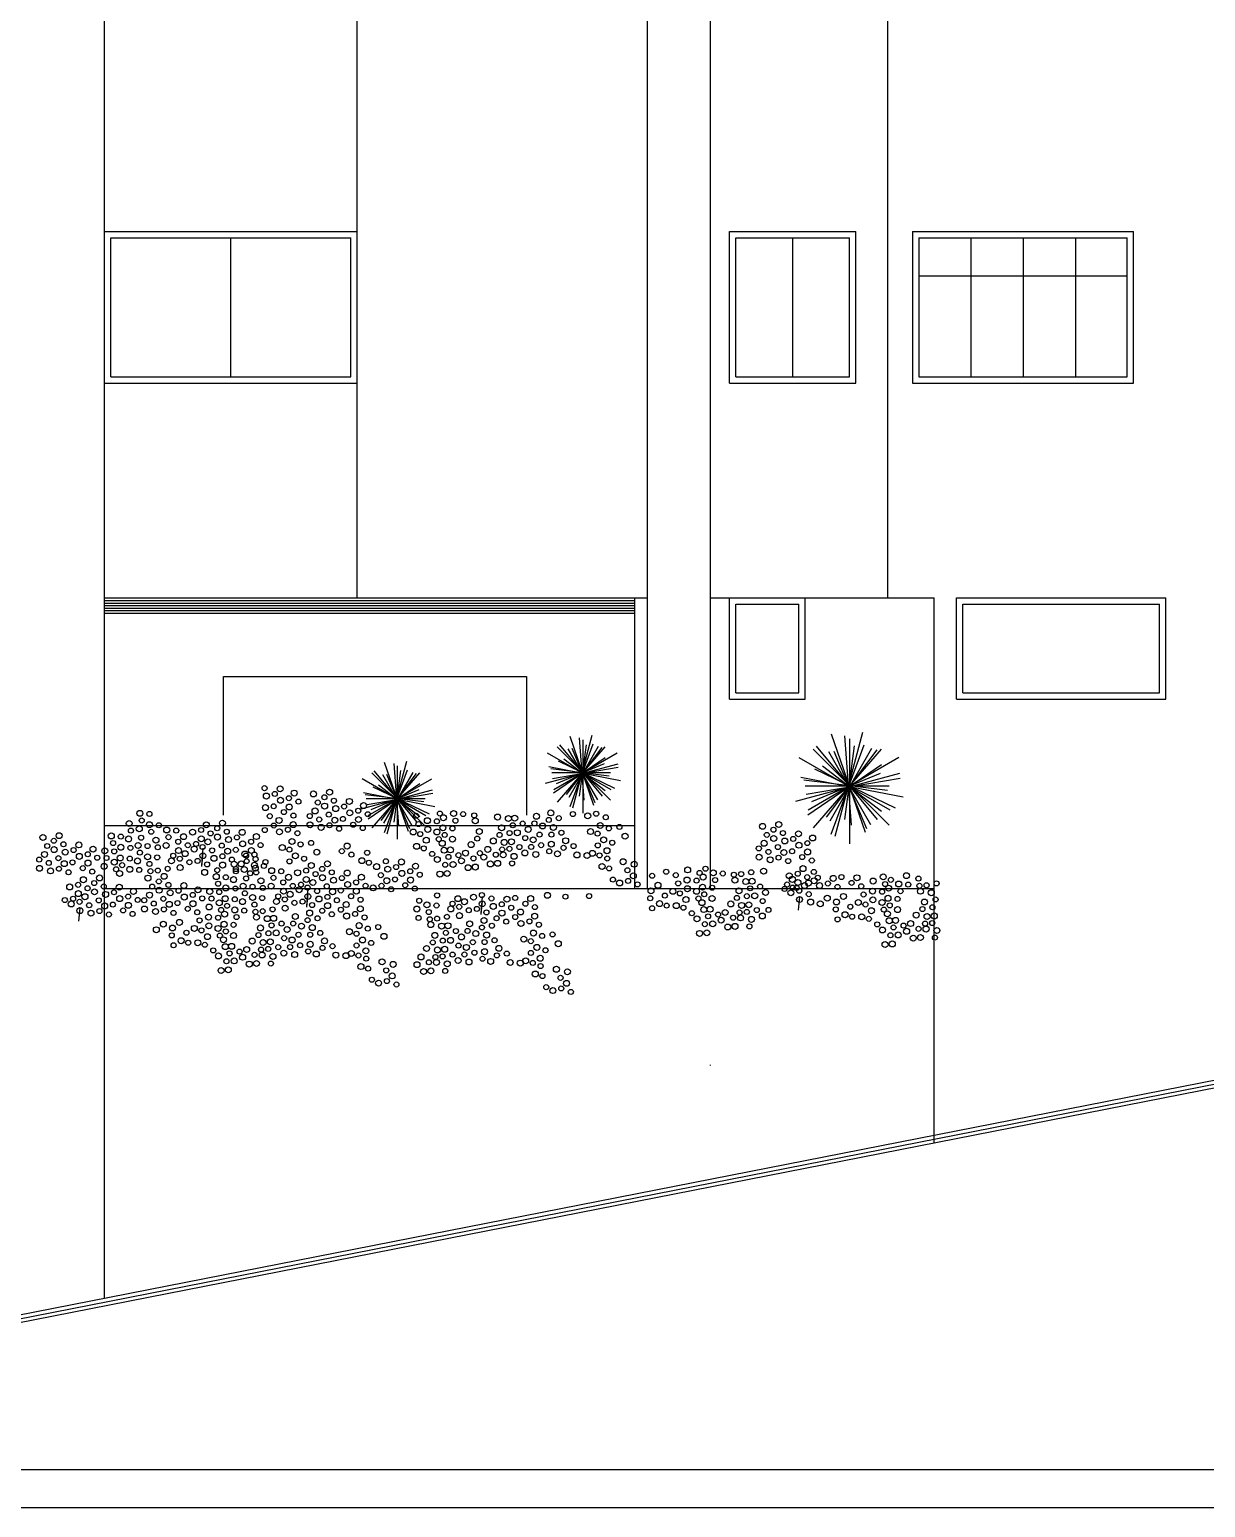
# Model space of a CAD drawing. Header units: millimetres. Extents: x 2200 to 2403, y 2380 to 2511.
# Drawn here: x 2362.86 to 2372.18, y 2464.37 to 2476.07 of the extents above; entities that cross this region are included whole.
import ezdxf

# ---------------------------------------------------------------- set-up
doc = ezdxf.new("R2010")
doc.units = ezdxf.units.MM

msp = doc.modelspace()

# ---------------------------------------------------------------- linework, layer by layer
at = {"color": 5}
for p, q in [((2369.65783, 2503.01758), (2369.65783, 2471.56758)), ((2369.65783, 2471.56758), (2370.02783, 2471.56758)), ((2370.02783, 2467.25352), (2370.02783, 2471.56758))]:
    msp.add_line(p, q, dxfattribs=at)
at = {"color": 1}
for p, q in [((2363.45783, 2471.56758), (2363.45783, 2477.76758)), ((2365.45783, 2474.86758), (2365.45783, 2477.76758)), ((2365.45783, 2471.56758), (2365.45783, 2474.86758)), ((2363.50783, 2473.31758), (2363.50783, 2474.41758)), ((2363.50783, 2474.41758), (2365.40783, 2474.41758)), ((2364.45783, 2473.31758), (2364.45783, 2474.41758)), ((2365.40783, 2473.31758), (2365.40783, 2474.41758)), ((2368.45783, 2474.41758), (2369.35783, 2474.41758)), ((2368.45783, 2473.31758), (2368.45783, 2474.41758)), ((2368.90783, 2473.31758), (2368.90783, 2474.41758)), ((2369.35783, 2473.31758), (2369.35783, 2474.41758)), ((2369.90783, 2474.41758), (2369.90783, 2473.31758)), ((2369.90783, 2474.41758), (2371.55783, 2474.41758)), ((2370.31783, 2474.41758), (2370.31783, 2473.31758)), ((2370.73283, 2474.41758), (2370.73283, 2473.31758)), ((2371.14783, 2474.41758), (2371.14783, 2473.31758)), ((2371.55783, 2473.31758), (2371.55783, 2474.41758)), ((2369.90783, 2474.11758), (2371.55783, 2474.11758)), ((2363.50783, 2473.31758), (2365.40783, 2473.31758)), ((2368.45783, 2473.31758), (2369.35783, 2473.31758)), ((2369.90783, 2473.31758), (2371.55783, 2473.31758)), ((2368.45783, 2470.81758), (2368.45783, 2471.51758)), ((2368.45783, 2471.51758), (2368.95783, 2471.51758)), ((2368.95783, 2470.81758), (2368.95783, 2471.51758)), ((2370.25549, 2470.81758), (2370.25549, 2471.51758)), ((2370.25549, 2471.51758), (2371.81323, 2471.51758)), ((2371.81323, 2470.81758), (2371.81323, 2471.51758)), ((2368.45783, 2470.81758), (2368.95783, 2470.81758)), ((2370.25549, 2470.81758), (2371.81323, 2470.81758)), ((2329.24394, 2464.36758), (2403.08219, 2464.36758))]:
    msp.add_line(p, q, dxfattribs=at)
at = {"color": 3}
for p, q in [((2367.75783, 2474.86758), (2367.75783, 2477.76758)), ((2368.25783, 2474.86758), (2368.25783, 2477.76758)), ((2367.75783, 2469.26758), (2367.75783, 2474.86758)), ((2368.25783, 2469.26758), (2368.25783, 2474.86758)), ((2363.45783, 2466.02483), (2363.45783, 2471.56758)), ((2365.45783, 2471.56758), (2367.75783, 2471.56758)), ((2367.65783, 2469.26758), (2367.65783, 2471.56758)), ((2368.25783, 2471.56758), (2369.65783, 2471.56758)), ((2363.45783, 2469.76758), (2367.65783, 2469.76758)), ((2363.45783, 2469.26758), (2370.02783, 2469.26758)), ((2368.25783, 2467.86758), (2368.25783, 2467.87151))]:
    msp.add_line(p, q, dxfattribs=at)
at = {"color": 2}
for p, q in [((2363.45783, 2474.46758), (2365.45783, 2474.46758)), ((2368.40783, 2473.26758), (2368.40783, 2474.46758)), ((2368.40783, 2474.46758), (2369.40783, 2474.46758)), ((2369.40783, 2473.26758), (2369.40783, 2474.46758)), ((2369.85783, 2474.46758), (2369.85783, 2473.26758)), ((2369.85783, 2474.46758), (2371.60783, 2474.46758)), ((2371.60783, 2473.26758), (2371.60783, 2474.46758)), ((2363.45783, 2473.26758), (2365.45783, 2473.26758)), ((2368.40783, 2473.26758), (2369.40783, 2473.26758)), ((2369.85783, 2473.26758), (2371.60783, 2473.26758)), ((2363.45783, 2471.56758), (2365.45783, 2471.56758)), ((2368.40783, 2471.56758), (2369.00783, 2471.56758)), ((2368.40783, 2470.76758), (2368.40783, 2471.56758)), ((2369.00783, 2470.76758), (2369.00783, 2471.56758)), ((2370.20549, 2470.76758), (2370.20549, 2471.56758)), ((2370.20549, 2471.56758), (2371.86323, 2471.56758)), ((2371.86323, 2470.76758), (2371.86323, 2471.56758)), ((2368.40783, 2470.76758), (2369.00783, 2470.76758)), ((2370.20549, 2470.76758), (2371.86323, 2470.76758))]:
    msp.add_line(p, q, dxfattribs=at)
at = {"color": 4}
for p, q in [((2363.45783, 2471.54758), (2365.45783, 2471.54758)), ((2363.45783, 2471.52758), (2365.45783, 2471.52758)), ((2365.45783, 2471.54758), (2367.65783, 2471.54758)), ((2365.45783, 2471.52758), (2367.65783, 2471.52758)), ((2363.45783, 2471.50758), (2365.45783, 2471.50758)), ((2363.45783, 2471.48758), (2365.45783, 2471.48758)), ((2363.45783, 2471.46758), (2365.45783, 2471.46758)), ((2363.45783, 2471.44758), (2365.45783, 2471.44758)), ((2365.45783, 2471.50758), (2367.65783, 2471.50758)), ((2365.45783, 2471.48758), (2367.65783, 2471.48758)), ((2365.45783, 2471.46758), (2367.65783, 2471.46758)), ((2365.45783, 2471.44758), (2367.65783, 2471.44758)), ((2364.3994, 2469.8469), (2364.3994, 2470.9469)), ((2364.3994, 2470.9469), (2366.7994, 2470.9469)), ((2366.7994, 2470.9469), (2366.7994, 2469.8469)), ((2367.33337, 2469.92515), (2367.1449, 2470.47057)), ((2367.1653, 2469.90515), (2367.31937, 2470.48109)), ((2367.25673, 2469.967), (2367.21948, 2470.4615)), ((2369.48366, 2469.70993), (2369.21442, 2470.4891)), ((2369.24357, 2469.68136), (2369.46367, 2470.50413)), ((2369.37418, 2469.76971), (2369.32096, 2470.47614)), ((2367.47035, 2470.04951), (2366.96698, 2470.34013)), ((2367.01545, 2470.0518), (2367.51882, 2470.34242)), ((2367.42107, 2470.38816), (2367.04296, 2469.95223)), ((2367.04296, 2470.38816), (2367.4647, 2469.96676)), ((2367.40117, 2469.99821), (2367.06255, 2470.40394)), ((2367.11701, 2470.01056), (2367.39835, 2470.38321)), ((2367.3633, 2469.96908), (2367.13061, 2470.37211)), ((2367.36806, 2470.39211), (2367.13537, 2469.98908)), ((2367.3239, 2470.41035), (2367.14184, 2469.91423)), ((2367.15839, 2470.37727), (2367.34045, 2469.9473)), ((2367.2196, 2469.99793), (2367.27388, 2470.40615)), ((2367.24488, 2470.44461), (2367.24488, 2469.86337)), ((2369.06879, 2470.37136), (2369.67128, 2469.76937)), ((2369.60896, 2470.37136), (2369.06879, 2469.74861)), ((2369.58052, 2469.8143), (2369.09678, 2470.39391)), ((2369.17458, 2469.83194), (2369.57649, 2470.3643)), ((2369.52642, 2469.77269), (2369.19401, 2470.34844)), ((2369.53322, 2470.37701), (2369.20081, 2469.80126)), ((2369.47013, 2470.40306), (2369.21005, 2469.69433)), ((2369.23369, 2470.35581), (2369.49378, 2469.74157)), ((2369.32114, 2469.81389), (2369.39868, 2470.39707)), ((2369.35726, 2470.45201), (2369.35726, 2469.62167)), ((2365.86431, 2469.71962), (2365.67585, 2470.26504)), ((2365.69625, 2469.69962), (2365.85032, 2470.27556)), ((2365.78768, 2469.76147), (2365.75042, 2470.25597)), ((2365.77583, 2470.23907), (2365.77583, 2469.65784)), ((2367.52242, 2470.25261), (2366.94661, 2470.09806)), ((2366.97625, 2470.23261), (2367.54283, 2470.12311)), ((2367.00562, 2470.13736), (2367.52629, 2470.22775)), ((2367.42314, 2470.30086), (2367.01352, 2470.02135)), ((2367.41493, 2470.25324), (2367.03426, 2470.09614)), ((2367.05081, 2470.27805), (2367.49768, 2470.06307)), ((2367.09616, 2470.29474), (2367.42255, 2470.04362)), ((2369.67935, 2469.88758), (2368.96026, 2470.30275)), ((2369.61191, 2470.24666), (2369.02674, 2469.84735)), ((2369.0295, 2469.89085), (2369.74859, 2470.30602)), ((2369.14479, 2470.23792), (2369.61106, 2469.87917)), ((2366.00129, 2469.84398), (2365.49793, 2470.13459)), ((2365.5464, 2469.84627), (2366.04976, 2470.13689)), ((2365.95202, 2470.18262), (2365.5739, 2469.7467)), ((2365.5739, 2470.18262), (2365.99565, 2469.76123)), ((2365.93212, 2469.79268), (2365.5935, 2470.19841)), ((2365.64796, 2469.80503), (2365.92929, 2470.17768)), ((2365.89424, 2469.76355), (2365.66155, 2470.16658)), ((2365.89901, 2470.18658), (2365.66632, 2469.78355)), ((2365.85484, 2470.20481), (2365.67278, 2469.7087)), ((2365.68933, 2470.17174), (2365.87139, 2469.74177)), ((2365.75055, 2469.7924), (2365.80483, 2470.20062)), ((2367.45528, 2470.15808), (2366.99189, 2470.2154)), ((2366.99933, 2470.18472), (2367.4647, 2470.18472)), ((2369.75374, 2470.17772), (2368.93115, 2469.95695)), ((2368.97349, 2470.14915), (2369.78289, 2469.99273)), ((2369.65783, 2470.04269), (2368.99584, 2470.12457)), ((2369.01544, 2470.01308), (2369.75927, 2470.14221)), ((2369.60018, 2470.17863), (2369.05636, 2469.9542)), ((2369.08, 2470.21407), (2369.7184, 2469.90695)), ((2366.05337, 2470.04708), (2365.47756, 2469.89253)), ((2365.50719, 2470.02708), (2366.07377, 2469.91758)), ((2365.98623, 2469.95255), (2365.52284, 2470.00987)), ((2365.53656, 2469.93182), (2366.05724, 2470.02221)), ((2365.95409, 2470.09533), (2365.54447, 2469.81582)), ((2365.94587, 2470.04771), (2365.5652, 2469.89061)), ((2365.58175, 2470.07252), (2366.02863, 2469.85753)), ((2365.6271, 2470.08921), (2365.95349, 2469.83809)), ((2369.00646, 2470.08074), (2369.67128, 2470.08074)), ((2365.53027, 2469.97919), (2365.99565, 2469.97919)), ((2364.23647, 2469.58582), (2364.2263, 2469.45058)), ((2364.22718, 2469.44185), (2364.23809, 2469.54719)), ((2365.06806, 2469.26394), (2365.0579, 2469.1287)), ((2365.05878, 2469.11997), (2365.06969, 2469.2253)), ((2366.44899, 2469.20521), (2366.43883, 2469.06997)), ((2368.95322, 2469.09577), (2368.96413, 2469.20111)), ((2363.25324, 2469.00768), (2363.26414, 2469.11302)), ((2366.43971, 2469.06124), (2366.45061, 2469.16657))]:
    msp.add_line(p, q, dxfattribs=at)
for p, q in [((2362.14745, 2465.76758), (2377.93783, 2468.86758)), ((2362.15323, 2465.73814), (2377.94361, 2468.83814)), ((2362.15901, 2465.7087), (2377.94938, 2468.8087)), ((2329.84394, 2464.66758), (2402.78219, 2464.66758))]:
    msp.add_line(p, q)
for centre, radius in [((2364.72474, 2470.0618), 0.02001), ((2364.73908, 2469.99925), 0.02358), ((2364.80568, 2470.01591), 0.02001), ((2364.84759, 2470.05645), 0.02358), ((2364.85095, 2469.96577), 0.02358), ((2364.91755, 2469.98243), 0.02001), ((2364.95947, 2470.02297), 0.02358), ((2365.11208, 2470.0161), 0.02358), ((2365.19819, 2469.98954), 0.02001), ((2365.24011, 2470.03009), 0.02358), ((2363.73714, 2469.86263), 0.02358), ((2363.81264, 2469.85792), 0.02001), ((2364.73192, 2469.90794), 0.02358), ((2364.79679, 2469.91816), 0.02001), ((2364.87772, 2469.87226), 0.02001), ((2364.91964, 2469.91281), 0.02358), ((2364.99313, 2469.95524), 0.02001), ((2365.12443, 2469.88157), 0.02358), ((2365.14575, 2469.94837), 0.02001), ((2365.20028, 2469.91992), 0.02358), ((2365.23394, 2469.85218), 0.02001), ((2365.27377, 2469.96235), 0.02001), ((2365.28811, 2469.8998), 0.02358), ((2365.3547, 2469.91646), 0.02001), ((2365.39662, 2469.957), 0.02358), ((2365.39998, 2469.86632), 0.02358), ((2365.46658, 2469.88298), 0.02001), ((2365.5085, 2469.92352), 0.02358), ((2365.54216, 2469.85578), 0.02001), ((2366.1135, 2469.86099), 0.02001), ((2366.22202, 2469.86099), 0.02358), ((2366.29752, 2469.85628), 0.02001), ((2366.99178, 2469.86602), 0.02358), ((2367.16746, 2469.85657), 0.02001), ((2367.3511, 2469.85908), 0.02001), ((2363.65221, 2469.78249), 0.02358), ((2363.73243, 2469.74006), 0.02358), ((2363.7513, 2469.80606), 0.02001), ((2363.81264, 2469.77306), 0.02358), ((2363.88813, 2469.76834), 0.02001), ((2363.94947, 2469.73063), 0.02358), ((2364.26338, 2469.77122), 0.02358), ((2364.34948, 2469.74465), 0.02001), ((2364.3914, 2469.7852), 0.02358), ((2364.76558, 2469.84021), 0.02001), ((2364.79752, 2469.76603), 0.02001), ((2364.83944, 2469.80657), 0.02358), ((2364.95131, 2469.77309), 0.02358), ((2364.9533, 2469.84507), 0.02001), ((2365.0846, 2469.77141), 0.02358), ((2365.08251, 2469.84103), 0.02001), ((2365.15809, 2469.81384), 0.02001), ((2365.17243, 2469.75129), 0.02358), ((2365.23903, 2469.76794), 0.02001), ((2365.28094, 2469.80849), 0.02358), ((2365.31461, 2469.74075), 0.02001), ((2365.34582, 2469.8187), 0.02001), ((2365.42675, 2469.77281), 0.02001), ((2365.46867, 2469.81335), 0.02358), ((2365.50233, 2469.74562), 0.02001), ((2365.92475, 2469.84279), 0.02001), ((2365.94388, 2469.77801), 0.02001), ((2366.01441, 2469.80442), 0.02358), ((2366.01737, 2469.73558), 0.02358), ((2366.08991, 2469.7997), 0.02001), ((2366.13709, 2469.74784), 0.02358), ((2366.14181, 2469.82799), 0.02358), ((2366.21259, 2469.74313), 0.02001), ((2366.23618, 2469.80442), 0.02001), ((2366.38581, 2469.84638), 0.02001), ((2366.39382, 2469.80365), 0.02358), ((2366.57012, 2469.833), 0.02358), ((2366.60219, 2469.74799), 0.02358), ((2366.65608, 2469.82148), 0.02358), ((2366.69004, 2469.76804), 0.02001), ((2366.70607, 2469.82411), 0.02358), ((2366.76909, 2469.78228), 0.02001), ((2366.81278, 2469.73528), 0.02358), ((2366.86213, 2469.783), 0.02001), ((2366.87816, 2469.83908), 0.02358), ((2366.92641, 2469.76222), 0.02358), ((2366.97575, 2469.80995), 0.02001), ((2367.01238, 2469.7507), 0.02358), ((2367.05481, 2469.82419), 0.02001), ((2367.28451, 2469.84243), 0.02358), ((2367.3836, 2469.76638), 0.02358), ((2367.42668, 2469.83189), 0.02001), ((2367.45192, 2469.74328), 0.02001), ((2367.53503, 2469.75523), 0.02001), ((2368.66939, 2469.75985), 0.02358), ((2368.7555, 2469.73329), 0.02001), ((2368.79741, 2469.77383), 0.02358), ((2362.96941, 2469.67176), 0.02358), ((2363.05551, 2469.6452), 0.02001), ((2363.09743, 2469.68575), 0.02358), ((2363.13109, 2469.61801), 0.02001), ((2363.25395, 2469.61266), 0.02358), ((2363.51066, 2469.68348), 0.02358), ((2363.52482, 2469.62691), 0.02001), ((2363.58616, 2469.67877), 0.02001), ((2363.64749, 2469.65991), 0.02358), ((2363.66637, 2469.72591), 0.02001), ((2363.74658, 2469.66934), 0.02001), ((2363.82679, 2469.71648), 0.02001), ((2363.86454, 2469.65048), 0.02358), ((2363.96363, 2469.67405), 0.02001), ((2364.02497, 2469.72591), 0.02001), ((2364.04118, 2469.63748), 0.02001), ((2364.0831, 2469.67803), 0.02358), ((2364.15487, 2469.71402), 0.02358), ((2364.18164, 2469.6205), 0.02001), ((2364.22355, 2469.66105), 0.02358), ((2364.22146, 2469.73067), 0.02001), ((2364.27572, 2469.63669), 0.02358), ((2364.29704, 2469.70348), 0.02001), ((2364.35157, 2469.67503), 0.02358), ((2364.42507, 2469.71746), 0.02001), ((2364.4394, 2469.65491), 0.02358), ((2364.506, 2469.67157), 0.02001), ((2364.54792, 2469.71211), 0.02358), ((2364.55128, 2469.62143), 0.02358), ((2364.61787, 2469.63809), 0.02001), ((2364.65979, 2469.67863), 0.02358), ((2364.72575, 2469.73004), 0.02001), ((2364.8428, 2469.71589), 0.02358), ((2364.90939, 2469.73255), 0.02001), ((2364.94189, 2469.63984), 0.02358), ((2364.98497, 2469.70535), 0.02001), ((2365.01021, 2469.61674), 0.02001), ((2365.09332, 2469.62869), 0.02001), ((2365.90205, 2469.71499), 0.02358), ((2365.95812, 2469.69896), 0.02001), ((2366.00584, 2469.64962), 0.02358), ((2366.08991, 2469.71484), 0.02358), ((2366.10406, 2469.65827), 0.02001), ((2366.13237, 2469.62527), 0.02358), ((2366.15125, 2469.69127), 0.02001), ((2366.21259, 2469.65827), 0.02358), ((2366.36052, 2469.61484), 0.02358), ((2366.40987, 2469.66256), 0.02001), ((2366.4259, 2469.71863), 0.02358), ((2366.53681, 2469.6442), 0.02358), ((2366.58616, 2469.69192), 0.02001), ((2366.62278, 2469.63267), 0.02358), ((2366.66521, 2469.70616), 0.02001), ((2366.68014, 2469.63766), 0.02358), ((2366.72666, 2469.70879), 0.02358), ((2366.78968, 2469.66696), 0.02001), ((2366.85223, 2469.65262), 0.02358), ((2366.90331, 2469.6939), 0.02001), ((2366.99604, 2469.61859), 0.02358), ((2366.99635, 2469.69462), 0.02001), ((2367.0754, 2469.70887), 0.02001), ((2367.10966, 2469.64553), 0.02358), ((2367.30675, 2469.71813), 0.02358), ((2367.36282, 2469.7021), 0.02001), ((2367.41054, 2469.65275), 0.02358), ((2367.47886, 2469.62965), 0.02001), ((2367.5802, 2469.68172), 0.02358), ((2368.68174, 2469.62532), 0.02358), ((2368.70306, 2469.69211), 0.02001), ((2368.75759, 2469.66367), 0.02358), ((2368.83108, 2469.7061), 0.02001), ((2368.84542, 2469.64355), 0.02358), ((2368.91201, 2469.6602), 0.02001), ((2368.95393, 2469.70075), 0.02358), ((2369.02389, 2469.62672), 0.02001), ((2369.0658, 2469.66727), 0.02358), ((2362.98175, 2469.53723), 0.02358), ((2363.00307, 2469.60403), 0.02001), ((2363.0576, 2469.57558), 0.02358), ((2363.09127, 2469.50784), 0.02001), ((2363.14543, 2469.55546), 0.02358), ((2363.21203, 2469.57212), 0.02001), ((2363.25731, 2469.52198), 0.02358), ((2363.3239, 2469.53864), 0.02001), ((2363.36582, 2469.57918), 0.02358), ((2363.39948, 2469.51144), 0.02001), ((2363.45876, 2469.56562), 0.02358), ((2363.47291, 2469.50905), 0.02001), ((2363.53425, 2469.56091), 0.02001), ((2363.58144, 2469.50905), 0.02358), ((2363.58616, 2469.59391), 0.02358), ((2363.65693, 2469.50433), 0.02001), ((2363.66165, 2469.58919), 0.02001), ((2363.72299, 2469.60805), 0.02358), ((2363.73714, 2469.55148), 0.02001), ((2363.79848, 2469.51848), 0.02358), ((2363.79848, 2469.60334), 0.02001), ((2363.87398, 2469.51376), 0.02001), ((2363.8787, 2469.59391), 0.02001), ((2363.94475, 2469.60805), 0.02358), ((2364.00135, 2469.52732), 0.02001), ((2364.04327, 2469.56786), 0.02358), ((2364.05353, 2469.50295), 0.02001), ((2364.09544, 2469.5435), 0.02358), ((2364.11676, 2469.61029), 0.02001), ((2364.16721, 2469.57949), 0.02358), ((2364.2359, 2469.52652), 0.02358), ((2364.23381, 2469.59614), 0.02001), ((2364.30939, 2469.56895), 0.02001), ((2364.32373, 2469.5064), 0.02358), ((2364.38524, 2469.60729), 0.02001), ((2364.39032, 2469.52306), 0.02001), ((2364.43224, 2469.5636), 0.02358), ((2364.49711, 2469.57382), 0.02001), ((2364.56874, 2469.54075), 0.02358), ((2364.57805, 2469.52792), 0.02001), ((2364.61996, 2469.56847), 0.02358), ((2364.64424, 2469.53604), 0.02001), ((2364.65363, 2469.50073), 0.02001), ((2364.69346, 2469.6109), 0.02001), ((2364.86504, 2469.59159), 0.02358), ((2364.92111, 2469.57556), 0.02001), ((2364.96883, 2469.52622), 0.02358), ((2365.03715, 2469.50312), 0.02001), ((2365.13849, 2469.55519), 0.02358), ((2365.33685, 2469.56321), 0.02001), ((2365.37877, 2469.60376), 0.02358), ((2365.41243, 2469.53602), 0.02001), ((2365.53736, 2469.55082), 0.02001), ((2365.92899, 2469.60137), 0.02358), ((2365.98506, 2469.58534), 0.02001), ((2366.05211, 2469.54118), 0.02001), ((2366.09314, 2469.49698), 0.02358), ((2366.14703, 2469.57046), 0.02358), ((2366.18099, 2469.51703), 0.02001), ((2366.19702, 2469.5731), 0.02358), ((2366.26004, 2469.53127), 0.02001), ((2366.31636, 2469.54779), 0.02358), ((2366.37938, 2469.50596), 0.02001), ((2366.43046, 2469.54724), 0.02001), ((2366.4608, 2469.51606), 0.02358), ((2366.49266, 2469.57715), 0.02358), ((2366.55568, 2469.53532), 0.02001), ((2366.60675, 2469.5766), 0.02001), ((2366.61477, 2469.53386), 0.02358), ((2366.66412, 2469.58159), 0.02001), ((2366.70074, 2469.52234), 0.02358), ((2366.74317, 2469.59583), 0.02001), ((2366.78686, 2469.54883), 0.02358), ((2366.83621, 2469.59655), 0.02001), ((2366.87283, 2469.5373), 0.02358), ((2366.91526, 2469.61079), 0.02001), ((2366.98001, 2469.56252), 0.02001), ((2367.04429, 2469.54174), 0.02358), ((2367.09363, 2469.58946), 0.02001), ((2367.17268, 2469.6037), 0.02001), ((2367.19909, 2469.53317), 0.02358), ((2367.27923, 2469.52845), 0.02358), ((2367.32171, 2469.54604), 0.02358), ((2367.36354, 2469.60906), 0.02001), ((2367.37778, 2469.53001), 0.02001), ((2367.43703, 2469.56663), 0.02358), ((2367.43966, 2469.50518), 0.02001), ((2368.64191, 2469.51515), 0.02358), ((2368.63982, 2469.58478), 0.02001), ((2368.7154, 2469.55759), 0.02001), ((2368.79125, 2469.59593), 0.02001), ((2368.79634, 2469.51169), 0.02001), ((2368.83825, 2469.55224), 0.02358), ((2368.90312, 2469.56245), 0.02001), ((2368.95729, 2469.61007), 0.02358), ((2368.98406, 2469.51656), 0.02001), ((2369.02598, 2469.5571), 0.02358), ((2362.94193, 2469.42707), 0.02358), ((2362.93984, 2469.49669), 0.02001), ((2363.01542, 2469.4695), 0.02001), ((2363.02976, 2469.40695), 0.02358), ((2363.09635, 2469.4236), 0.02001), ((2363.13827, 2469.46415), 0.02358), ((2363.17193, 2469.39641), 0.02001), ((2363.20314, 2469.47436), 0.02001), ((2363.28408, 2469.42847), 0.02001), ((2363.32599, 2469.46901), 0.02358), ((2363.35966, 2469.40128), 0.02001), ((2363.45404, 2469.44304), 0.02358), ((2363.53425, 2469.47605), 0.02358), ((2363.54841, 2469.41947), 0.02001), ((2363.57672, 2469.38647), 0.02358), ((2363.59559, 2469.45247), 0.02001), ((2363.65693, 2469.41947), 0.02358), ((2363.71827, 2469.48548), 0.02358), ((2363.73243, 2469.41476), 0.02001), ((2363.81264, 2469.4619), 0.02001), ((2363.82071, 2469.40486), 0.02001), ((2363.87808, 2469.40985), 0.02001), ((2363.95713, 2469.42409), 0.02001), ((2363.98693, 2469.4863), 0.02358), ((2364.05562, 2469.43333), 0.02358), ((2364.12911, 2469.47576), 0.02001), ((2364.19398, 2469.48597), 0.02001), ((2364.2504, 2469.39514), 0.02358), ((2364.26956, 2469.45878), 0.02001), ((2364.3505, 2469.41289), 0.02001), ((2364.39241, 2469.45344), 0.02358), ((2364.4659, 2469.49587), 0.02001), ((2364.48381, 2469.4606), 0.02358), ((2364.49784, 2469.42169), 0.02001), ((2364.49797, 2469.40403), 0.02001), ((2364.53976, 2469.46223), 0.02358), ((2364.56402, 2469.41817), 0.02358), ((2364.5829, 2469.48418), 0.02001), ((2364.60972, 2469.38821), 0.02001), ((2364.64424, 2469.45117), 0.02358), ((2364.65164, 2469.42875), 0.02358), ((2364.65839, 2469.3946), 0.02001), ((2364.71973, 2469.44646), 0.02001), ((2364.73097, 2469.47717), 0.02001), ((2364.78107, 2469.40874), 0.02358), ((2364.85656, 2469.40403), 0.02001), ((2364.92183, 2469.48252), 0.02001), ((2364.98646, 2469.39213), 0.02358), ((2365.05306, 2469.40879), 0.02001), ((2365.09498, 2469.44933), 0.02358), ((2365.18108, 2469.42277), 0.02001), ((2365.223, 2469.46332), 0.02358), ((2365.25666, 2469.39558), 0.02001), ((2365.37952, 2469.39023), 0.02358), ((2365.49554, 2469.48779), 0.02358), ((2365.55161, 2469.47176), 0.02001), ((2365.61233, 2469.44084), 0.02358), ((2365.68582, 2469.48327), 0.02001), ((2365.70016, 2469.42072), 0.02358), ((2365.76676, 2469.43737), 0.02001), ((2365.80867, 2469.47792), 0.02358), ((2365.81204, 2469.38724), 0.02358), ((2365.87863, 2469.40389), 0.02001), ((2365.92055, 2469.44444), 0.02358), ((2366.11373, 2469.38166), 0.02358), ((2366.15616, 2469.45515), 0.02001), ((2366.17109, 2469.38664), 0.02358), ((2366.21761, 2469.45778), 0.02358), ((2366.28451, 2469.4867), 0.02358), ((2366.33695, 2469.43247), 0.02358), ((2366.39432, 2469.43746), 0.02358), ((2366.51325, 2469.46182), 0.02358), ((2366.57061, 2469.46681), 0.02358), ((2366.68471, 2469.46626), 0.02001), ((2367.39783, 2469.44216), 0.02358), ((2367.4539, 2469.42613), 0.02001), ((2367.56495, 2469.47968), 0.02358), ((2367.59861, 2469.41195), 0.02001), ((2367.65278, 2469.45956), 0.02358), ((2367.90587, 2469.40021), 0.02001), ((2368.07584, 2469.41478), 0.02358), ((2368.1702, 2469.39121), 0.02001), ((2368.21739, 2469.42421), 0.02001), ((2368.27873, 2469.39121), 0.02358), ((2368.35422, 2469.3865), 0.02001), ((2368.57892, 2469.39583), 0.02001), ((2368.67741, 2469.40507), 0.02358), ((2368.72974, 2469.49504), 0.02358), ((2368.87192, 2469.4845), 0.02001), ((2368.9475, 2469.38459), 0.02001), ((2368.98942, 2469.42514), 0.02358), ((2369.05964, 2469.48936), 0.02001), ((2369.07552, 2469.39857), 0.02001), ((2363.18092, 2469.27985), 0.02358), ((2363.24752, 2469.2965), 0.02001), ((2363.28944, 2469.33705), 0.02358), ((2363.3231, 2469.26931), 0.02001), ((2363.37554, 2469.31049), 0.02001), ((2363.41746, 2469.35103), 0.02358), ((2363.45112, 2469.28329), 0.02001), ((2363.57397, 2469.27795), 0.02358), ((2363.80101, 2469.34988), 0.02358), ((2363.83467, 2469.28214), 0.02001), ((2363.88711, 2469.32332), 0.02001), ((2363.92903, 2469.36386), 0.02358), ((2363.96269, 2469.29613), 0.02001), ((2364.08554, 2469.29078), 0.02358), ((2364.34226, 2469.3616), 0.02358), ((2364.35641, 2469.30503), 0.02001), ((2364.41775, 2469.27202), 0.02358), ((2364.41775, 2469.35689), 0.02001), ((2364.47909, 2469.33803), 0.02358), ((2364.49325, 2469.26731), 0.02001), ((2364.55459, 2469.28617), 0.02358), ((2364.57818, 2469.34746), 0.02001), ((2364.63008, 2469.28145), 0.02001), ((2364.69614, 2469.3286), 0.02358), ((2364.71029, 2469.27202), 0.02001), ((2364.77635, 2469.28617), 0.02358), ((2364.79522, 2469.35217), 0.02001), ((2364.87278, 2469.3156), 0.02001), ((2364.9147, 2469.35615), 0.02358), ((2364.94836, 2469.28841), 0.02001), ((2365.01323, 2469.29862), 0.02001), ((2365.05515, 2469.33917), 0.02358), ((2365.06541, 2469.27426), 0.02001), ((2365.10732, 2469.31481), 0.02358), ((2365.12864, 2469.3816), 0.02001), ((2365.18317, 2469.35315), 0.02358), ((2365.21684, 2469.28541), 0.02001), ((2365.271, 2469.33303), 0.02358), ((2365.3376, 2469.34969), 0.02001), ((2365.38288, 2469.29955), 0.02358), ((2365.44947, 2469.31621), 0.02001), ((2365.49139, 2469.35675), 0.02358), ((2365.52505, 2469.28901), 0.02001), ((2365.58448, 2469.27221), 0.02358), ((2365.646, 2469.3731), 0.02001), ((2365.65108, 2469.28886), 0.02001), ((2365.693, 2469.32941), 0.02358), ((2365.75787, 2469.33962), 0.02001), ((2365.83881, 2469.29373), 0.02001), ((2365.88072, 2469.33427), 0.02358), ((2365.91439, 2469.26653), 0.02001), ((2365.95421, 2469.3767), 0.02001), ((2367.48449, 2469.33795), 0.02001), ((2367.5371, 2469.31105), 0.02358), ((2367.6037, 2469.32771), 0.02001), ((2367.64561, 2469.36825), 0.02358), ((2367.67928, 2469.30052), 0.02001), ((2367.79373, 2469.36815), 0.02001), ((2367.84088, 2469.29282), 0.02358), ((2367.98145, 2469.37301), 0.02001), ((2368.00058, 2469.30823), 0.02001), ((2368.07112, 2469.33464), 0.02358), ((2368.07407, 2469.2658), 0.02358), ((2368.14661, 2469.32992), 0.02001), ((2368.1938, 2469.27806), 0.02358), ((2368.19851, 2469.35821), 0.02358), ((2368.26929, 2469.27335), 0.02001), ((2368.29288, 2469.33464), 0.02001), ((2368.44251, 2469.3766), 0.02001), ((2368.45053, 2469.33387), 0.02358), ((2368.49987, 2469.38159), 0.02001), ((2368.53649, 2469.32234), 0.02358), ((2368.57045, 2469.2689), 0.02001), ((2368.58648, 2469.32497), 0.02358), ((2368.6495, 2469.28314), 0.02001), ((2368.86338, 2469.29929), 0.02001), ((2368.88091, 2469.36794), 0.02358), ((2368.90529, 2469.33983), 0.02358), ((2368.90768, 2469.27442), 0.02001), ((2368.93896, 2469.2721), 0.02001), ((2368.94959, 2469.31497), 0.02358), ((2369.00176, 2469.29061), 0.02358), ((2369.02308, 2469.3574), 0.02001), ((2369.0328, 2469.31072), 0.02358), ((2369.07761, 2469.32895), 0.02358), ((2369.10629, 2469.35315), 0.02001), ((2369.12062, 2469.2906), 0.02358), ((2369.18722, 2469.30725), 0.02001), ((2369.22914, 2469.3478), 0.02358), ((2369.2628, 2469.28006), 0.02001), ((2369.29401, 2469.35801), 0.02001), ((2369.37495, 2469.31212), 0.02001), ((2369.41686, 2469.35266), 0.02358), ((2369.45053, 2469.28493), 0.02001), ((2369.54491, 2469.32669), 0.02358), ((2369.62512, 2469.3597), 0.02358), ((2369.63928, 2469.30312), 0.02001), ((2369.66759, 2469.27012), 0.02358), ((2369.68646, 2469.33612), 0.02001), ((2369.7478, 2469.30312), 0.02358), ((2369.80914, 2469.36912), 0.02358), ((2369.8233, 2469.29841), 0.02001), ((2369.90351, 2469.34555), 0.02001), ((2369.91158, 2469.28851), 0.02001), ((2369.96895, 2469.2935), 0.02001), ((2370.048, 2469.30774), 0.02001), ((2363.14282, 2469.17612), 0.02001), ((2363.19327, 2469.14532), 0.02358), ((2363.20769, 2469.18634), 0.02001), ((2363.24961, 2469.22688), 0.02358), ((2363.25986, 2469.16197), 0.02001), ((2363.30178, 2469.20252), 0.02358), ((2363.37763, 2469.24086), 0.02358), ((2363.4113, 2469.17313), 0.02001), ((2363.46546, 2469.22074), 0.02358), ((2363.53206, 2469.2374), 0.02001), ((2363.57733, 2469.18727), 0.02358), ((2363.64393, 2469.20392), 0.02001), ((2363.68585, 2469.24447), 0.02358), ((2363.71951, 2469.17673), 0.02001), ((2363.77143, 2469.17481), 0.02001), ((2363.81335, 2469.21535), 0.02358), ((2363.8892, 2469.2537), 0.02358), ((2363.92287, 2469.18596), 0.02001), ((2363.97703, 2469.23358), 0.02358), ((2364.03474, 2469.15248), 0.02001), ((2364.04363, 2469.25023), 0.02001), ((2364.0889, 2469.2001), 0.02358), ((2364.15759, 2469.14713), 0.02358), ((2364.1555, 2469.21675), 0.02001), ((2364.19742, 2469.2573), 0.02358), ((2364.23108, 2469.18956), 0.02001), ((2364.29036, 2469.24374), 0.02358), ((2364.30451, 2469.18716), 0.02001), ((2364.36585, 2469.15416), 0.02358), ((2364.36585, 2469.23902), 0.02001), ((2364.41304, 2469.18716), 0.02358), ((2364.48853, 2469.18245), 0.02001), ((2364.54987, 2469.16359), 0.02358), ((2364.56874, 2469.22959), 0.02001), ((2364.63008, 2469.19659), 0.02358), ((2364.70558, 2469.19188), 0.02001), ((2364.81853, 2469.16441), 0.02358), ((2364.83295, 2469.20543), 0.02001), ((2364.87487, 2469.24598), 0.02358), ((2364.88512, 2469.18107), 0.02001), ((2364.92704, 2469.22162), 0.02358), ((2364.96071, 2469.15388), 0.02001), ((2364.99881, 2469.2576), 0.02358), ((2365.02558, 2469.16409), 0.02001), ((2365.0675, 2469.20464), 0.02358), ((2365.14099, 2469.24707), 0.02001), ((2365.15532, 2469.18452), 0.02358), ((2365.22192, 2469.20117), 0.02001), ((2365.26384, 2469.24172), 0.02358), ((2365.2975, 2469.17398), 0.02001), ((2365.32871, 2469.25193), 0.02001), ((2365.40965, 2469.20604), 0.02001), ((2365.45156, 2469.24658), 0.02358), ((2365.48523, 2469.17885), 0.02001), ((2365.72666, 2469.26167), 0.02001), ((2365.94967, 2469.17086), 0.02001), ((2366.09122, 2469.21329), 0.02001), ((2366.2558, 2469.18725), 0.02358), ((2366.30797, 2469.16289), 0.02358), ((2366.37974, 2469.19887), 0.02358), ((2366.44842, 2469.14591), 0.02358), ((2366.44633, 2469.21553), 0.02001), ((2366.52191, 2469.18834), 0.02001), ((2366.64477, 2469.18299), 0.02358), ((2366.70964, 2469.1932), 0.02001), ((2366.83249, 2469.18785), 0.02358), ((2366.96541, 2469.21348), 0.02358), ((2367.10759, 2469.20294), 0.02001), ((2367.29531, 2469.2078), 0.02001), ((2367.7801, 2469.19036), 0.02001), ((2367.78558, 2469.24862), 0.02358), ((2367.85359, 2469.14793), 0.02358), ((2367.89542, 2469.21095), 0.02001), ((2367.95875, 2469.24521), 0.02358), ((2368.01482, 2469.22918), 0.02001), ((2368.06255, 2469.17984), 0.02358), ((2368.14661, 2469.24506), 0.02358), ((2368.16077, 2469.18849), 0.02001), ((2368.18908, 2469.15549), 0.02358), ((2368.20795, 2469.22149), 0.02001), ((2368.26929, 2469.18849), 0.02358), ((2368.41723, 2469.14506), 0.02358), ((2368.46657, 2469.19278), 0.02001), ((2368.4826, 2469.24885), 0.02358), ((2368.54562, 2469.20702), 0.02001), ((2368.60707, 2469.20965), 0.02358), ((2368.67009, 2469.16782), 0.02001), ((2368.69319, 2469.23614), 0.02358), ((2368.8428, 2469.26421), 0.02001), ((2368.89325, 2469.23341), 0.02358), ((2368.96194, 2469.18044), 0.02358), ((2368.95985, 2469.25006), 0.02001), ((2369.03543, 2469.22287), 0.02001), ((2369.04977, 2469.16032), 0.02358), ((2369.12664, 2469.14655), 0.02358), ((2369.18193, 2469.19075), 0.02358), ((2369.25466, 2469.16053), 0.02358), ((2369.30995, 2469.20473), 0.02358), ((2369.42783, 2469.15712), 0.02358), ((2369.46966, 2469.22015), 0.02001), ((2369.54019, 2469.24655), 0.02358), ((2369.54315, 2469.17772), 0.02358), ((2369.61569, 2469.15697), 0.02358), ((2369.61569, 2469.24183), 0.02001), ((2369.66287, 2469.18997), 0.02358), ((2369.73837, 2469.18526), 0.02001), ((2369.76196, 2469.24655), 0.02001), ((2369.9196, 2469.24578), 0.02358), ((2369.95167, 2469.16077), 0.02358), ((2370.00557, 2469.23425), 0.02358), ((2370.03952, 2469.18081), 0.02001), ((2363.26195, 2469.09235), 0.02358), ((2363.33544, 2469.13478), 0.02001), ((2363.34978, 2469.07223), 0.02358), ((2363.41638, 2469.08889), 0.02001), ((2363.4583, 2469.12943), 0.02358), ((2363.49196, 2469.0617), 0.02001), ((2363.52317, 2469.13965), 0.02001), ((2363.6041, 2469.09375), 0.02001), ((2363.64602, 2469.1343), 0.02358), ((2363.67969, 2469.06656), 0.02001), ((2363.77352, 2469.10518), 0.02358), ((2363.84701, 2469.14761), 0.02001), ((2363.86135, 2469.08506), 0.02358), ((2363.92795, 2469.10172), 0.02001), ((2363.96987, 2469.14227), 0.02358), ((2364.00353, 2469.07453), 0.02001), ((2364.11567, 2469.10659), 0.02001), ((2364.19126, 2469.07939), 0.02001), ((2364.28092, 2469.04102), 0.02358), ((2364.28564, 2469.12116), 0.02358), ((2364.35642, 2469.0363), 0.02001), ((2364.38001, 2469.09759), 0.02001), ((2364.40832, 2469.06459), 0.02358), ((2364.42719, 2469.13059), 0.02001), ((2364.48853, 2469.09759), 0.02358), ((2364.50269, 2469.04102), 0.02001), ((2364.56402, 2469.09287), 0.02001), ((2364.64424, 2469.14002), 0.02001), ((2364.65231, 2469.08298), 0.02001), ((2364.66033, 2469.04025), 0.02358), ((2364.70968, 2469.08797), 0.02001), ((2364.7463, 2469.02872), 0.02358), ((2364.78873, 2469.10221), 0.02001), ((2364.79628, 2469.03135), 0.02358), ((2364.88721, 2469.11145), 0.02358), ((2364.96837, 2469.04632), 0.02358), ((2365.082, 2469.07326), 0.02358), ((2365.10116, 2469.1369), 0.02001), ((2365.14502, 2469.03143), 0.02001), ((2365.18209, 2469.09101), 0.02001), ((2365.22401, 2469.13155), 0.02358), ((2365.25768, 2469.06382), 0.02001), ((2365.32944, 2469.0998), 0.02001), ((2365.37136, 2469.14035), 0.02358), ((2365.37472, 2469.04967), 0.02358), ((2365.44132, 2469.06632), 0.02001), ((2365.48323, 2469.10687), 0.02358), ((2365.5169, 2469.03913), 0.02001), ((2365.9308, 2469.10486), 0.02358), ((2365.94495, 2469.03414), 0.02001), ((2366.01101, 2469.13786), 0.02358), ((2366.02516, 2469.08129), 0.02001), ((2366.0865, 2469.13315), 0.02001), ((2366.16965, 2469.04348), 0.02001), ((2366.19946, 2469.10568), 0.02358), ((2366.21388, 2469.1467), 0.02001), ((2366.26814, 2469.05272), 0.02358), ((2366.26605, 2469.12234), 0.02001), ((2366.34163, 2469.09515), 0.02001), ((2366.40651, 2469.10536), 0.02001), ((2366.48209, 2469.07817), 0.02001), ((2366.53625, 2469.12579), 0.02358), ((2366.56302, 2469.03228), 0.02001), ((2366.60494, 2469.07282), 0.02358), ((2366.60285, 2469.14244), 0.02001), ((2366.67843, 2469.11525), 0.02001), ((2366.71037, 2469.04107), 0.02001), ((2366.75229, 2469.08162), 0.02358), ((2366.79057, 2469.14731), 0.02001), ((2366.86416, 2469.04814), 0.02358), ((2366.86615, 2469.12012), 0.02001), ((2367.79434, 2469.1113), 0.02001), ((2367.90966, 2469.1319), 0.02001), ((2367.9857, 2469.13159), 0.02358), ((2368.04177, 2469.11556), 0.02001), ((2368.10882, 2469.0714), 0.02001), ((2368.20373, 2469.10068), 0.02358), ((2368.23769, 2469.04725), 0.02001), ((2368.25372, 2469.10332), 0.02358), ((2368.31674, 2469.06149), 0.02001), ((2368.37307, 2469.07801), 0.02358), ((2368.43609, 2469.03618), 0.02001), ((2368.48716, 2469.07746), 0.02001), ((2368.49518, 2469.03472), 0.02358), ((2368.50319, 2469.13353), 0.02358), ((2368.54453, 2469.08245), 0.02001), ((2368.56056, 2469.13852), 0.02358), ((2368.62358, 2469.09669), 0.02001), ((2368.66727, 2469.04969), 0.02358), ((2368.71662, 2469.09741), 0.02001), ((2369.24917, 2469.10227), 0.02001), ((2369.32267, 2469.05984), 0.02358), ((2369.3645, 2469.12286), 0.02001), ((2369.37874, 2469.04381), 0.02001), ((2369.45477, 2469.0435), 0.02358), ((2369.4839, 2469.1411), 0.02001), ((2369.53162, 2469.09175), 0.02358), ((2369.62984, 2469.1004), 0.02001), ((2369.65815, 2469.0674), 0.02358), ((2369.67703, 2469.1334), 0.02001), ((2369.73837, 2469.1004), 0.02358), ((2369.8863, 2469.05697), 0.02358), ((2369.93565, 2469.10469), 0.02001), ((2369.97227, 2469.04544), 0.02358), ((2370.0147, 2469.11894), 0.02001), ((2370.02963, 2469.05043), 0.02358), ((2363.86736, 2468.94102), 0.02358), ((2363.92266, 2468.98522), 0.02358), ((2363.99539, 2468.955), 0.02358), ((2364.05068, 2468.9992), 0.02358), ((2364.10522, 2468.91733), 0.02001), ((2364.16856, 2468.95159), 0.02358), ((2364.21039, 2469.01461), 0.02001), ((2364.22463, 2468.93556), 0.02001), ((2364.28388, 2468.97218), 0.02358), ((2364.35642, 2468.95144), 0.02358), ((2364.4036, 2468.98444), 0.02358), ((2364.41775, 2468.92787), 0.02001), ((2364.47909, 2468.97973), 0.02001), ((2364.6924, 2468.95523), 0.02358), ((2364.78025, 2468.97528), 0.02001), ((2364.81687, 2468.91603), 0.02358), ((2364.8593, 2468.98952), 0.02001), ((2364.903, 2468.94252), 0.02358), ((2364.95234, 2468.99024), 0.02001), ((2365.01662, 2468.96946), 0.02358), ((2365.06597, 2469.01719), 0.02001), ((2365.10259, 2468.95794), 0.02358), ((2365.16561, 2468.91611), 0.02001), ((2365.39696, 2468.92537), 0.02358), ((2365.47381, 2468.97362), 0.02358), ((2365.54213, 2468.95052), 0.02001), ((2365.62524, 2468.96247), 0.02001), ((2366.03324, 2469.02425), 0.02001), ((2366.04126, 2468.98152), 0.02358), ((2366.0906, 2469.02924), 0.02001), ((2366.12722, 2468.96999), 0.02358), ((2366.16118, 2468.91655), 0.02001), ((2366.17721, 2468.97262), 0.02358), ((2366.24023, 2468.93079), 0.02001), ((2366.33327, 2468.93151), 0.02001), ((2366.3493, 2468.98759), 0.02358), ((2366.39755, 2468.91073), 0.02358), ((2366.4469, 2468.95846), 0.02001), ((2366.46292, 2469.01453), 0.02358), ((2366.52595, 2468.9727), 0.02001), ((2366.6386, 2469.00509), 0.02001), ((2366.75565, 2468.99094), 0.02358), ((2366.82224, 2469.00759), 0.02001), ((2366.85474, 2468.91489), 0.02358), ((2366.89783, 2468.9804), 0.02001), ((2368.14984, 2469.0272), 0.02358), ((2368.17043, 2468.91188), 0.02358), ((2368.21286, 2468.98537), 0.02001), ((2368.2278, 2468.91686), 0.02358), ((2368.27431, 2468.988), 0.02358), ((2368.34121, 2469.01692), 0.02358), ((2368.39366, 2468.96269), 0.02358), ((2368.45102, 2468.96767), 0.02358), ((2368.56512, 2468.96713), 0.02001), ((2368.58115, 2469.0232), 0.02358), ((2369.26342, 2469.02322), 0.02001), ((2369.51084, 2469.02747), 0.02001), ((2369.57789, 2468.98331), 0.02001), ((2369.61891, 2468.93911), 0.02358), ((2369.67281, 2469.0126), 0.02358), ((2369.70677, 2468.95916), 0.02001), ((2369.72279, 2469.01523), 0.02358), ((2369.78582, 2468.9734), 0.02001), ((2369.81028, 2468.92883), 0.02358), ((2369.84214, 2468.98992), 0.02358), ((2369.90516, 2468.94809), 0.02001), ((2369.95624, 2468.98937), 0.02001), ((2369.96426, 2468.94664), 0.02358), ((2370.0136, 2468.99436), 0.02001), ((2370.05022, 2468.93511), 0.02358), ((2363.9899, 2468.89674), 0.02001), ((2364.00414, 2468.81768), 0.02001), ((2364.06339, 2468.85431), 0.02358), ((2364.11947, 2468.83828), 0.02001), ((2364.1955, 2468.83797), 0.02358), ((2364.25157, 2468.82194), 0.02001), ((2364.27235, 2468.88622), 0.02358), ((2364.37057, 2468.89487), 0.02001), ((2364.39888, 2468.86187), 0.02358), ((2364.41354, 2468.80706), 0.02358), ((2364.46352, 2468.8097), 0.02358), ((2364.47909, 2468.89487), 0.02358), ((2364.62703, 2468.85144), 0.02358), ((2364.67637, 2468.89916), 0.02001), ((2364.713, 2468.83991), 0.02358), ((2364.75542, 2468.9134), 0.02001), ((2364.77036, 2468.8449), 0.02358), ((2364.83338, 2468.80307), 0.02001), ((2364.8799, 2468.8742), 0.02001), ((2364.92642, 2468.80379), 0.02001), ((2364.94245, 2468.85986), 0.02358), ((2364.99352, 2468.90114), 0.02001), ((2365.00547, 2468.81803), 0.02001), ((2365.08625, 2468.82583), 0.02358), ((2365.08656, 2468.90187), 0.02001), ((2365.19987, 2468.85278), 0.02358), ((2365.2629, 2468.81095), 0.02001), ((2365.45303, 2468.90934), 0.02001), ((2365.45375, 2468.8163), 0.02001), ((2365.50075, 2468.85999), 0.02358), ((2365.56907, 2468.83689), 0.02001), ((2365.67042, 2468.88896), 0.02358), ((2366.0573, 2468.84043), 0.02001), ((2366.07333, 2468.8965), 0.02358), ((2366.13635, 2468.85467), 0.02001), ((2366.1978, 2468.8573), 0.02358), ((2366.26082, 2468.81547), 0.02001), ((2366.28392, 2468.88379), 0.02358), ((2366.32338, 2468.80113), 0.02358), ((2366.37445, 2468.84241), 0.02001), ((2366.46749, 2468.84314), 0.02001), ((2366.48352, 2468.89921), 0.02358), ((2366.54654, 2468.85738), 0.02001), ((2366.5808, 2468.79405), 0.02358), ((2366.77789, 2468.86664), 0.02358), ((2366.83396, 2468.85061), 0.02001), ((2366.88168, 2468.80126), 0.02358), ((2366.92306, 2468.89179), 0.02001), ((2367.00617, 2468.90374), 0.02001), ((2367.05134, 2468.83023), 0.02358), ((2369.63951, 2468.82379), 0.02358), ((2369.68194, 2468.89728), 0.02001), ((2369.69687, 2468.82878), 0.02358), ((2369.74339, 2468.89991), 0.02358), ((2369.86273, 2468.8746), 0.02358), ((2369.9201, 2468.87959), 0.02358), ((2370.03419, 2468.87904), 0.02001), ((2364.31862, 2468.77778), 0.02001), ((2364.35964, 2468.73358), 0.02358), ((2364.42267, 2468.69175), 0.02001), ((2364.44749, 2468.75363), 0.02001), ((2364.48411, 2468.69438), 0.02358), ((2364.52654, 2468.76787), 0.02001), ((2364.55101, 2468.7233), 0.02358), ((2364.58287, 2468.78439), 0.02358), ((2364.64589, 2468.74256), 0.02001), ((2364.69697, 2468.78384), 0.02001), ((2364.70498, 2468.7411), 0.02358), ((2364.75433, 2468.78883), 0.02001), ((2364.79095, 2468.72958), 0.02358), ((2364.87707, 2468.75607), 0.02358), ((2364.96304, 2468.74454), 0.02358), ((2365.07022, 2468.76976), 0.02001), ((2365.1345, 2468.74898), 0.02358), ((2365.18385, 2468.7967), 0.02001), ((2365.2893, 2468.74041), 0.02358), ((2365.36945, 2468.73569), 0.02358), ((2365.41192, 2468.75328), 0.02358), ((2365.468, 2468.73725), 0.02001), ((2365.52724, 2468.77387), 0.02358), ((2365.52987, 2468.71242), 0.02001), ((2365.65516, 2468.68693), 0.02358), ((2365.9638, 2468.72566), 0.02358), ((2366.00796, 2468.79271), 0.02358), ((2366.02682, 2468.68383), 0.02001), ((2366.07789, 2468.72511), 0.02001), ((2366.08591, 2468.68237), 0.02358), ((2366.09392, 2468.78118), 0.02358), ((2366.13526, 2468.7301), 0.02001), ((2366.15129, 2468.78617), 0.02358), ((2366.21431, 2468.74434), 0.02001), ((2366.258, 2468.69734), 0.02358), ((2366.30735, 2468.74506), 0.02001), ((2366.34397, 2468.68581), 0.02358), ((2366.3864, 2468.7593), 0.02001), ((2366.45115, 2468.71103), 0.02001), ((2366.46718, 2468.7671), 0.02358), ((2366.51543, 2468.69025), 0.02358), ((2366.56477, 2468.73797), 0.02001), ((2366.64383, 2468.75222), 0.02001), ((2366.67023, 2468.68168), 0.02358), ((2366.75037, 2468.67696), 0.02358), ((2366.79285, 2468.69455), 0.02358), ((2366.83468, 2468.75757), 0.02001), ((2366.90817, 2468.71514), 0.02358), ((2366.95, 2468.77816), 0.02001), ((2364.38024, 2468.61826), 0.02358), ((2364.4376, 2468.62324), 0.02358), ((2364.60346, 2468.66907), 0.02358), ((2364.66082, 2468.67405), 0.02358), ((2364.77492, 2468.67351), 0.02001), ((2365.48804, 2468.6494), 0.02358), ((2365.54412, 2468.63337), 0.02001), ((2365.68883, 2468.61919), 0.02001), ((2365.73583, 2468.5755), 0.02358), ((2365.74299, 2468.66681), 0.02358), ((2365.93194, 2468.66457), 0.02358), ((2365.98439, 2468.61034), 0.02358), ((2366.04175, 2468.61532), 0.02358), ((2366.15585, 2468.61478), 0.02001), ((2366.17188, 2468.67085), 0.02358), ((2366.84892, 2468.67852), 0.02001), ((2366.86897, 2468.59067), 0.02358), ((2366.9108, 2468.65369), 0.02001), ((2366.92504, 2468.57464), 0.02001), ((2367.03609, 2468.6282), 0.02358), ((2367.12392, 2468.60808), 0.02358), ((2365.5747, 2468.54519), 0.02001), ((2365.62731, 2468.51829), 0.02358), ((2365.69391, 2468.53495), 0.02001), ((2365.76949, 2468.50776), 0.02001), ((2366.95563, 2468.48646), 0.02001), ((2367.00824, 2468.45956), 0.02358), ((2367.06975, 2468.56046), 0.02001), ((2367.07484, 2468.47622), 0.02001), ((2367.11675, 2468.51677), 0.02358), ((2367.15042, 2468.44903), 0.02001)]:
    msp.add_circle(centre, radius, dxfattribs=at)

doc.saveas('drawing.dxf')
